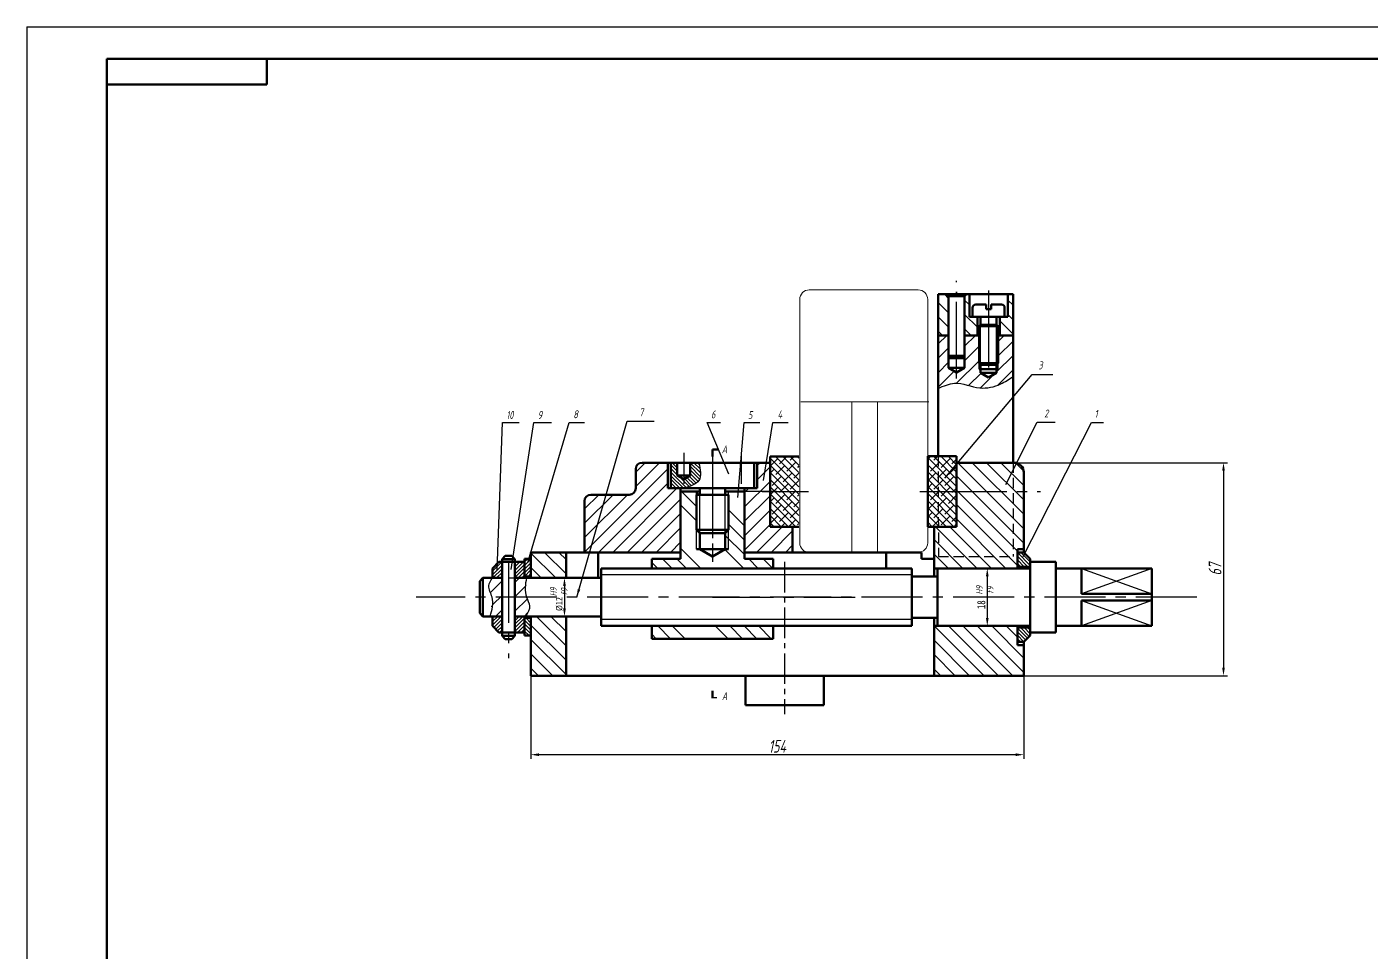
# Model space of a CAD drawing. Header units: millimetres. Extents: x 1657 to 2497, y 60 to 654.
# Drawn here: x 1657.5 to 2077.5, y 364.8 to 653.8 of the extents above; entities that cross this region are included whole.
import ezdxf
from ezdxf.lldxf.tags import DXFTag

# ---------------------------------------------------------------- set-up
doc = ezdxf.new("R2010")
doc.units = ezdxf.units.MM
for name, pattern in [('ACAD_ISO04W100', [30, 24, -3, 0, -3]), ('CENTER2', [28.575000000000003, 19.05, -3.175, 3.175, -3.175]), ('HIDDEN2', [4.762499999999999, 3.175, -1.5875])]:
    doc.linetypes.add(name, pattern=pattern)
for name, color, linetype in [('中心线', 1, 'ACAD_ISO04W100'), ('中心线层', 10, 'CENTER2'), ('图层', 3, 'Continuous'), ('尺寸标注层', 3, 'Continuous'), ('细实线层', 7, 'Continuous'), ('虚线层', 5, 'HIDDEN2')]:
    doc.layers.add(name, color=color, linetype=linetype)
for name, color, linetype, lineweight in [('双点划线', 4, 'PHANTOM', 18), ('粗实线', 7, 'Continuous', 50), ('粗实线层', 7, 'Continuous', 50), ('粗线', 7, 'Continuous', 70), ('细实线', 3, 'Continuous', 25), ('轮廓线', 7, 'Continuous', 50)]:
    doc.layers.add(name, color=color, linetype=linetype, lineweight=lineweight)
doc.styles.get("Standard").update_dxf_attribs({"font": '', "width": 0.8})
doc.styles.add('数字标注', font='gbeitc.shx', dxfattribs={"width": 0.8})
doc.styles.get('Standard').set_extended_font_data('FangSong_GB2312')
tags = doc.linetypes.add('PHANTOM', pattern=[63.50000000000001, 31.75, -6.35, 6.35, -6.35, 6.35, -6.35]).pattern_tags.tags
tags[14:15] = [DXFTag(74, 4), DXFTag(75, 0), DXFTag(340, '0'), DXFTag(46, 1.0), DXFTag(50, 0.0), DXFTag(44, 0.0), DXFTag(45, 0.0)]
tags[12:13] = [DXFTag(74, 4), DXFTag(75, 0), DXFTag(340, '0'), DXFTag(46, 1.0), DXFTag(50, 0.0), DXFTag(44, 0.0), DXFTag(45, 0.0)]
tags[10:11] = [DXFTag(74, 4), DXFTag(75, 0), DXFTag(340, '0'), DXFTag(46, 1.0), DXFTag(50, 0.0), DXFTag(44, 0.0), DXFTag(45, 0.0)]
tags[8:9] = [DXFTag(74, 4), DXFTag(75, 0), DXFTag(340, '0'), DXFTag(46, 1.0), DXFTag(50, 0.0), DXFTag(44, 0.0), DXFTag(45, 0.0)]
tags[6:7] = [DXFTag(74, 4), DXFTag(75, 0), DXFTag(340, '0'), DXFTag(46, 1.0), DXFTag(50, 0.0), DXFTag(44, 0.0), DXFTag(45, 0.0)]
tags[4:5] = [DXFTag(74, 4), DXFTag(75, 0), DXFTag(340, '0'), DXFTag(46, 1.0), DXFTag(50, 0.0), DXFTag(44, 0.0), DXFTag(45, 0.0)]
doc.dimstyles.new('ISO-25', dxfattribs={"dimtxt": 2.5, "dimasz": 2.5, "dimexe": 1.25, "dimexo": 0.625, "dimtad": 1, "dimtxsty": 'Standard', "dimcen": 2.5, "dimadec": 0, "dimazin": 0, "dimtfac": 1, "dimtmove": 0, "dimatfit": 3, "dimfxl": 0, "dimarcsym": 0})
doc.dimstyles.new('副本副本文字与尺寸线平行', dxfattribs={"dimtxt": 2, "dimasz": 2.5, "dimexe": 0, "dimexo": 0, "dimtad": 1, "dimdec": 0, "dimzin": 9, "dimtxsty": 'Standard', "dimcen": 2.5, "dimadec": 0, "dimazin": 0, "dimtfac": 1, "dimtdec": 1, "dimtmove": 0, "dimatfit": 3, "dimfxl": 0, "dimarcsym": 0})
doc.dimstyles.new('副本文字与尺寸线平行', dxfattribs={"dimtxt": 4, "dimasz": 2.5, "dimexe": 0, "dimexo": 0, "dimtad": 1, "dimdec": 1, "dimtxsty": 'Standard', "dimcen": 2.5, "dimse2": 1, "dimsd2": 1, "dimadec": 0, "dimazin": 0, "dimtfac": 1, "dimtdec": 1, "dimtmove": 0, "dimatfit": 3, "dimfxl": 0, "dimarcsym": 0})
doc.dimstyles.new('文字与尺寸线平行', dxfattribs={"dimtxt": 4, "dimasz": 2.5, "dimexe": 1.25, "dimexo": 0, "dimtad": 1, "dimdec": 0, "dimtxsty": '数字标注', "dimcen": 2.5, "dimadec": 0, "dimazin": 0, "dimtfac": 1, "dimtdec": 1, "dimtmove": 0, "dimatfit": 3, "dimfxl": 0, "dimarcsym": 0})
pattern_1 = [(45, (753.441701891224, -112.5176007640237), (-2.245064030267288, 2.245064030267288), [])]
pattern_2 = [(135, (767.7393845629074, 67.8711567227918), (-0.5612660075668221, -0.561266007566822), [])]
pattern_3 = [(135, (693.2045762227565, 56.52757561412238), (-13.47038418160373, -13.47038418160373), []), (135, (693.2045762227565, 61.01770366712239), (-13.47038418160373, -13.47038418160373), []), (135, (693.2045762227565, 65.5078317455224), (-13.47038418160373, -13.47038418160373), []), (135, (693.2045762227565, 69.99795979852237), (-13.47038418160373, -13.47038418160373), [])]
pattern_4 = [(135, (693.2045762227565, 56.52757561412238), (-1.122532015133644, -1.122532015133644), []), (225, (693.2045762227565, 56.52757561412238), (-1.122532015133644, -3.367596045400932), [3.968750000000001, -2.38125])]

# ---------------------------------------------------------------- blocks, each defined once
blk = doc.blocks.new('*D15')
at = {"layer": 'Defpoints', "color": 0, "transparency": 16777216}
for p in [(1828.247209594289, 481.6879419306785), (1825.443766209739, 469.6879419306785), (1828.247209594289, 469.6879419306785)]:
    blk.add_point(p, dxfattribs=at)
at = {"layer": '尺寸标注层', "color": 0, "lineweight": -2, "transparency": 16777216}
for p, q in [((1828.247209594289, 481.6879419306785), (1825.443766209739, 481.6879419306785)), ((1825.443766209739, 479.1879419306785), (1825.443766209739, 472.1879419306785)), ((1828.247209594289, 469.6879419306785), (1825.443766209739, 469.6879419306785))]:
    blk.add_line(p, q, dxfattribs=at)
at = {"layer": '尺寸标注层', "color": 0, "transparency": 16777216}
for points in [[(1825.027099543073, 479.1879419306785), (1825.860432876406, 479.1879419306785), (1825.443766209739, 481.6879419306785)], [(1825.027099543073, 472.1879419306785), (1825.860432876406, 472.1879419306785), (1825.443766209739, 469.6879419306785)]]:
    blk.add_solid(points, dxfattribs=at)
at = {"layer": '尺寸标注层', "color": 0, "transparency": 16777216, "insert": (1823.818766209739, 473.5337809484138), "char_height": 2, "attachment_point": 5, "rotation": 90}
blk.add_mtext('%%c12', dxfattribs=at)
blk = doc.blocks.new('*D16')
at = {"layer": 'Defpoints', "color": 0, "transparency": 16777216}
for p in [(1959.854253868038, 484.6879419306785), (1957.547997161088, 466.6879419306786), (1959.854253868038, 466.6879419306786)]:
    blk.add_point(p, dxfattribs=at)
at = {"layer": '尺寸标注层', "color": 0, "lineweight": -2, "transparency": 16777216}
for p, q in [((1959.229253868038, 484.6879419306785), (1956.297997161088, 484.6879419306785)), ((1957.547997161088, 482.1879419306785), (1957.547997161088, 469.1879419306786)), ((1959.229253868038, 466.6879419306786), (1956.297997161088, 466.6879419306786))]:
    blk.add_line(p, q, dxfattribs=at)
at = {"layer": '尺寸标注层', "color": 0, "transparency": 16777216}
for points in [[(1957.131330494422, 482.1879419306785), (1957.964663827755, 482.1879419306785), (1957.547997161088, 484.6879419306785)], [(1957.131330494422, 469.1879419306786), (1957.964663827755, 469.1879419306786), (1957.547997161088, 466.6879419306786)]]:
    blk.add_solid(points, dxfattribs=at)
at = {"layer": '尺寸标注层', "color": 0, "transparency": 16777216, "insert": (1955.672997161088, 473.3281500854254), "char_height": 2.5, "attachment_point": 5, "rotation": 90}
blk.add_mtext('18', dxfattribs=at)
blk = doc.blocks.new('*D19')
at = {"layer": 'Defpoints', "color": 0, "transparency": 16777216}
for p in [(1814.948631811831, 451.1216882498605), (1968.94863181183, 451.1216882498605), (1814.948631811831, 426.4851596158977)]:
    blk.add_point(p, dxfattribs=at)
at = {"layer": '尺寸标注层', "color": 0, "lineweight": -2, "transparency": 16777216}
for p, q in [((1814.948631811831, 451.1216882498605), (1814.948631811831, 425.2351596158977)), ((1968.94863181183, 451.1216882498605), (1968.94863181183, 425.2351596158977)), ((1966.44863181183, 426.4851596158977), (1817.448631811831, 426.4851596158977))]:
    blk.add_line(p, q, dxfattribs=at)
at = {"layer": '尺寸标注层', "color": 0, "transparency": 16777216}
for points in [[(1817.448631811831, 426.9018262825644), (1817.448631811831, 426.068492949231), (1814.948631811831, 426.4851596158977)], [(1966.44863181183, 426.9018262825644), (1966.44863181183, 426.068492949231), (1968.94863181183, 426.4851596158977)]]:
    blk.add_solid(points, dxfattribs=at)
at = {"layer": '尺寸标注层', "color": 0, "transparency": 16777216, "insert": (1891.948631811831, 429.1101596158977), "char_height": 4, "attachment_point": 5, "style": '数字标注'}
blk.add_mtext('154', dxfattribs=at)
blk = doc.blocks.new('*D24')
at = {"layer": 'Defpoints', "color": 0, "transparency": 16777216}
for p in [(1965.948631811831, 517.6879419306783), (1968.94863181183, 451.1216882498605), (2031.355012475677, 451.1216882498605)]:
    blk.add_point(p, dxfattribs=at)
at = {"layer": '尺寸标注层', "color": 0, "lineweight": -2, "transparency": 16777216}
for p, q in [((1965.948631811831, 517.6879419306783), (2032.605012475677, 517.6879419306783)), ((2031.355012475677, 515.1879419306783), (2031.355012475677, 453.6216882498605)), ((1968.94863181183, 451.1216882498605), (2032.605012475677, 451.1216882498605))]:
    blk.add_line(p, q, dxfattribs=at)
at = {"layer": '尺寸标注层', "color": 0, "transparency": 16777216}
for points in [[(2030.938345809011, 515.1879419306783), (2031.771679142344, 515.1879419306783), (2031.355012475677, 517.6879419306783)], [(2030.93834580901, 453.6216882498605), (2031.771679142344, 453.6216882498605), (2031.355012475677, 451.1216882498605)]]:
    blk.add_solid(points, dxfattribs=at)
at = {"layer": '尺寸标注层', "color": 0, "transparency": 16777216, "insert": (2028.730012475677, 484.4048150902697), "char_height": 4, "attachment_point": 5, "rotation": 90, "style": '数字标注'}
blk.add_mtext('67', dxfattribs=at)

msp = doc.modelspace()

# ---------------------------------------------------------------- hatches: boundary and pattern name
at = {"layer": '图层'}
h = msp.add_hatch(dxfattribs=at)
h.set_pattern_fill('ANSI31', color=256, angle=90, style=0)
h.set_pattern_definition([(135, (0, 0), (-2.245064030267288, -2.245064030267288), [])])
h.paths.add_polyline_path([(1945.467076313395, 569.6708735423321), (1944.837076313394, 570.3008735423334), (1942.226694977298, 570.3008735423335), (1942.226694977298, 557.4571666341095), (1945.467076313395, 557.4571666341096)])
h.paths.add_polyline_path([(1951.967076313395, 570.3008735423333), (1951.097076313395, 570.3008735423333), (1950.467076313395, 569.6708735423326), (1950.467076313395, 557.4571666341096), (1954.467076313395, 557.4571666341096), (1954.467076313395, 562.8008735423332, 0.4142135623732283), (1953.967076313395, 563.3008735423334), (1952.967076313395, 563.3008735423334), (1951.967076313395, 563.3008735423334)])
h.paths.add_polyline_path([(1965.595119153519, 570.3008735423334), (1963.967076313395, 570.3008735423334), (1963.967076313395, 563.3008735423334), (1961.967076313395, 563.3008735423334, 0.4142135623731616), (1961.467076313395, 562.8008735423333), (1961.467076313396, 557.4571666341096), (1965.595119153519, 557.4571666341096)])
h = msp.add_hatch(dxfattribs=at)
h.set_pattern_fill('ANSI31', color=256, style=0)
h.set_pattern_definition([(45, (0, 0), (-2.245064030267288, 2.245064030267288), [])])
edge = h.paths.add_edge_path()
edge.add_line((1954.967076313395, 548.8008735423334), (1954.967076313395, 555.030910225666))
edge.add_line((1954.967076313395, 555.030910225666), (1950.467076313395, 556.1229524499777))
edge.add_line((1950.467076313395, 556.1229524499777), (1950.467076313396, 547.3008735423338))
edge.add_line((1950.467076313396, 547.3008735423338), (1947.967076313395, 545.8574978693595))
edge.add_line((1947.967076313395, 545.8574978693595), (1945.467076313395, 547.3008735423335))
edge.add_line((1945.467076313395, 547.3008735423335), (1945.467076313395, 557.4571666341097))
edge.add_line((1945.467076313395, 557.4571666341097), (1942.226694977298, 557.4571666341095))
edge.add_line((1942.226694977298, 557.4571666341095), (1942.226694977298, 540.9105180296054))
edge.add_spline(control_points=[(1942.226694977298, 540.9105180296056), (1943.917534494822, 541.6583248634611), (1948.152881589337, 543.5314899203479), (1954.688208699003, 540.2482869815719), (1961.288382506595, 541.6613354688888), (1964.352656601232, 543.7795072473547), (1965.595119153519, 544.6383563688028)], knot_values=[0, 0, 0, 0, 5.337721943493448, 13.37034348346302, 19.9997539911045, 24.52096494405579, 24.52096494405579, 24.52096494405579, 24.52096494405579], degree=3, periodic=0)
edge.add_line((1965.595119153519, 544.6383563688025), (1965.595119153519, 552.4517387716205))
edge.add_line((1965.595119153519, 552.4517387716205), (1960.964656329693, 553.57544119867))
edge.add_line((1960.964656329693, 553.57544119867), (1960.962936827837, 548.7967340567717))
edge.add_line((1960.962936827837, 548.7967340567717), (1960.967076313396, 546.8574978693595))
edge.add_line((1960.967076313396, 546.8574978693595), (1960.467076313395, 546.8574978693593))
edge.add_line((1960.467076313395, 546.8574978693593), (1960.467076313395, 545.7678781324729))
edge.add_line((1960.467076313395, 545.7678781324729), (1957.967076313396, 544.3245024594987))
edge.add_line((1957.967076313396, 544.3245024594987), (1955.467076313395, 545.7678781324729))
edge.add_line((1955.467076313395, 545.7678781324729), (1955.467076313395, 546.8574978693593))
edge.add_line((1955.467076313395, 546.8574978693593), (1954.967076313396, 546.8574978693593))
edge.add_line((1954.967076313396, 546.8574978693593), (1954.967076313395, 548.8008735423334))
h.paths.add_polyline_path([(1954.967076313395, 557.4571666341097), (1950.467076313395, 557.4571666341096), (1950.467076313395, 556.1229524499776), (1954.967076313395, 555.0309102256662)], flags=17)
h.paths.add_polyline_path([(1965.595119153519, 557.4571666341097), (1960.966053074438, 557.4571666341096), (1960.964656329693, 553.5754411986699), (1965.595119153519, 552.4517387716205)], flags=17)
h = msp.add_hatch(dxfattribs=at)
h.set_pattern_fill('ANSI31', color=256, angle=90, style=0)
h.set_pattern_definition([(135, (693.2045762227565, 57.58876897322091), (-2.245064030267288, -2.245064030267288), [])])
h.paths.add_polyline_path([(1947.948631811831, 508.6879419306785), (1968.948631811831, 508.6879419306785), (1968.94863181183, 490.6879419306785), (1966.94863181183, 490.6879419306785), (1966.94863181183, 489.6879419306785), (1966.94863181183, 485.1879419306785), (1966.94863181183, 484.6879419306785), (1941.94863181183, 484.6879419306785), (1940.948631811831, 484.6879419306785), (1940.948631811831, 487.6879419306785), (1940.948631811831, 497.6879419306785), (1947.948631811831, 497.6879419306785)])
h.paths.add_polyline_path([(1940.948631811831, 451.1216882498605), (1940.948631811831, 459.6879419306784), (1940.948631811831, 466.6879419306788), (1966.94863181183, 466.6879419306785), (1966.94863181183, 466.1879419306785), (1966.94863181183, 461.6879419306785), (1966.94863181183, 460.6879419306785), (1968.94863181183, 460.6879419306785), (1968.94863181183, 451.1216882498605)])
h.paths.add_polyline_path([(1825.948631811831, 451.1216882498605), (1825.948631811831, 459.6879419306785), (1825.948631811831, 469.6879419306785), (1814.948631811831, 469.6879419306785), (1814.948631811831, 469.1879420161037), (1814.948631811831, 463.6879420161037), (1814.948631811831, 459.6879419306785), (1814.948631811831, 451.1216882498605)])
h.paths.add_polyline_path([(1968.948631811831, 508.6879419306785), (1968.948631811831, 514.6879419306783, 0.414213562373095), (1965.948631811831, 517.6879419306783), (1947.948631811831, 517.6879419306786), (1947.948631811831, 508.6879419306785)])
h.paths.add_polyline_path([(1825.948631811831, 481.6879419306785), (1825.948631811832, 489.6879419306785), (1814.948631811831, 489.6879419306785), (1814.948631811831, 487.6879420161037), (1814.948631811831, 482.1879420161037), (1814.948631811831, 481.6879419306784)])
h = msp.add_hatch(dxfattribs=at)
h.set_pattern_fill('ANSI31', color=256, style=0)
h.set_pattern_definition(pattern_1)
h.paths.add_polyline_path([(1861.698016269508, 509.6879419306785), (1857.698016269508, 509.6879419306785), (1857.698016269508, 517.6879419306786), (1849.698016269508, 517.6879419306786, 0.4142135623730951), (1847.698016269508, 515.6879419306786), (1847.698016269508, 509.6879419306785, -0.4142135623730951), (1845.698016269508, 507.6879419306785), (1833.698016269508, 507.6879419306785, 0.4142135623730951), (1831.698016269508, 505.6879419306785), (1831.698016269509, 489.6879419306786), (1861.698016269508, 489.6879419306785)])
h = msp.add_hatch(dxfattribs=at)
h.set_pattern_fill('ANSI31', color=256, style=0)
h.set_pattern_definition(pattern_1)
h.paths.add_polyline_path([(1881.698016269508, 489.6879419306786), (1896.698016269508, 489.6879419306786), (1896.698016269508, 497.6879419306785), (1889.698016269508, 497.6879419306784), (1889.698016269508, 517.6879419306786), (1885.698016269508, 517.6879419306786), (1885.698016269509, 509.6879419306785), (1881.698016269508, 509.6879419306784)])
at = {"layer": '细实线层'}
h = msp.add_hatch(dxfattribs=at)
h.set_pattern_fill('ANSI31', color=256, scale=0.25, angle=270, style=0)
h.set_pattern_definition([(315, (1704.948016354934, 710.0290536276956), (0.5612660075668222, 0.5612660075668219), [])])
edge = h.paths.add_edge_path()
edge.add_line((1864.698016354934, 513.6879419306786), (1862.698016354934, 512.5332413922994))
edge.add_line((1862.698016354934, 512.5332413922993), (1860.698016354934, 513.6879419306784))
edge.add_line((1860.698016354934, 513.6879419306786), (1860.698016354934, 517.6879419306786))
edge.add_line((1860.698016354934, 517.6879419306786), (1858.698016354934, 517.6879419306786))
edge.add_line((1858.698016354934, 517.6879419306786), (1858.698016354934, 509.6879419306786))
edge.add_line((1858.698016354934, 509.6879419306785), (1862.648456642112, 509.6879419306785))
edge.add_spline(control_points=[(1862.648456642112, 509.6879419306785), (1864.642286205406, 510.2663558469639), (1868.685438150176, 511.4392822563048), (1867.863475484365, 515.5860835658827), (1867.446853375971, 517.6879419306786)], knot_values=[0, 0, 0, 0, 5.391500163560681, 10.9330580571398, 10.9330580571398, 10.9330580571398, 10.9330580571398], degree=3, periodic=0)
edge.add_line((1867.446853375971, 517.6879419306786), (1864.698016354934, 517.6879419306786))
edge.add_line((1864.698016354934, 517.6879419306786), (1864.698016354934, 513.6879419306786))
h = msp.add_hatch(dxfattribs=at)
h.set_pattern_fill('ANSI38', color=256, scale=0.5, angle=90, style=0)
h.set_pattern_definition(pattern_4)
h.paths.add_polyline_path([(1898.698016269509, 519.657926796445), (1889.698016269508, 519.657926796445), (1889.698016269508, 508.657926796445), (1898.698016269508, 508.657926796445)])
h.paths.add_polyline_path([(1898.698016269508, 508.657926796445), (1889.698016269508, 508.657926796445), (1889.698016269508, 497.6879419306784), (1896.698016269508, 497.6879419306784), (1896.698016269508, 497.657926796445), (1898.698016269508, 497.6579267964451)])
h = msp.add_hatch(dxfattribs=at)
h.set_pattern_fill('ANSI38', color=256, scale=0.5, angle=90, style=0)
h.set_pattern_definition(pattern_4)
h.paths.add_polyline_path([(1947.948631811831, 519.6879419306786), (1938.948631811831, 519.6879419306786), (1938.948631811831, 508.6879419306785), (1947.948631811831, 508.6879419306784)])
h.paths.add_polyline_path([(1947.948631811831, 508.6879419306786), (1938.948631811831, 508.6879419306785), (1938.948631811831, 497.6879419306786), (1947.948631811831, 497.6879419306786)])
h = msp.add_hatch(dxfattribs=at)
h.set_pattern_fill('ANSI34', color=256, angle=90, style=0)
h.set_pattern_definition(pattern_3)
h.paths.add_polyline_path([(1881.698016269509, 508.6879420161037), (1875.698016269509, 508.6879420161037), (1875.698016269509, 507.6879419306785), (1876.698016354934, 507.6879419306785), (1876.698016354934, 496.6879419306785), (1875.698016354934, 495.6879419306785), (1875.698016269509, 490.6879420161037), (1871.698016269509, 488.3785409393451), (1871.698016269509, 484.6879420161036), (1890.698016269509, 484.6879420161037), (1890.698016269509, 487.6879420161036), (1881.698016269509, 487.6879420161036)])
h.paths.add_polyline_path([(1867.698016269509, 495.6879420161038), (1866.698016354934, 496.6879419306785), (1866.698016354934, 507.6879419306785), (1867.698016269509, 507.6879419306785), (1867.698016269509, 508.6879420161037), (1861.698016269509, 508.6879420161038), (1861.698016269509, 487.6879420161037), (1852.698016269509, 487.6879420161037), (1852.698016269509, 484.6879420161036), (1871.698016269509, 484.6879420161035), (1871.698016269509, 488.3785409393451), (1867.698016269509, 490.6879420161036)])
h = msp.add_hatch(dxfattribs=at)
h.set_pattern_fill('ANSI31', color=256, scale=0.25, style=0)
h.set_pattern_definition([(45, (1484.794709888693, 308.9379420161037), (-0.561266007566822, 0.5612660075668221), [])])
h.paths.add_polyline_path([(1814.94863181183, 487.6879420161037), (1812.94863181183, 487.6879420161037), (1812.94863181183, 482.1879420161037), (1814.94863181183, 482.1879420161037)])
h = msp.add_hatch(dxfattribs=at)
h.set_pattern_fill('ANSI31', color=256, scale=0.25, angle=90, style=0)
h.set_pattern_definition(pattern_2)
h.paths.add_polyline_path([(1970.94863181183, 487.6879419306786), (1968.94863181183, 489.6879419306785), (1966.94863181183, 489.6879419306784), (1966.94863181183, 485.1879419306786), (1970.94863181183, 485.1879419306786), (1970.94863181183, 486.6879419306785)])
h.paths.add_polyline_path([(1970.94863181183, 466.1879419306786), (1966.94863181183, 466.1879419306785), (1966.94863181183, 461.6879419306786), (1968.94863181183, 461.6879419306785), (1970.94863181183, 463.6879419306784)])
h = msp.add_hatch(dxfattribs=at)
h.set_pattern_fill('ANSI31', color=256, scale=0.25, style=0)
h.set_pattern_definition([(45, (1461.543125999193, 225.4379419306785), (-0.561266007566822, 0.5612660075668221), [])])
h.paths.add_polyline_path([(1805.94863181183, 486.6879419306785), (1804.94863181183, 486.6879419306785), (1802.94863181183, 484.6879419306785), (1802.94863181183, 481.6879419306785), (1805.94863181183, 481.6879419306785)])
h.paths.add_polyline_path([(1812.94863181183, 486.6879419306785), (1809.94863181183, 486.6879419306785), (1809.94863181183, 481.6879419306785), (1812.94863181183, 481.6879419306785)])
h.paths.add_polyline_path([(1805.94863181183, 469.6879419306785), (1802.94863181183, 469.6879419306785), (1802.94863181183, 466.6879419306785), (1804.94863181183, 464.6879419306785), (1805.94863181183, 464.6879419306785)])
h.paths.add_polyline_path([(1812.94863181183, 469.6879419306785), (1809.94863181183, 469.6879419306785), (1809.94863181183, 464.6879419306785), (1812.94863181183, 464.6879419306785)])
h = msp.add_hatch(dxfattribs=at)
h.set_pattern_fill('ANSI31', color=256, style=0)
h.set_pattern_definition([(45, (672.4458987625633, -104.9648584399836), (-2.245064030267288, 2.245064030267288), [])])
edge = h.paths.add_edge_path()
edge.add_line((1805.94863181183, 481.6879419306784), (1802.971171059979, 481.6879419306783))
edge.add_spline(control_points=[(1802.971171059979, 481.6879419306785), (1802.420071506799, 480.8790489614439), (1801.122479439963, 478.9744691196673), (1802.480715496905, 476.8969080175266), (1802.830235979848, 475.6879419306786)], knot_values=[6.029214610532463, 6.029214610532463, 6.029214610532463, 6.029214610532463, 8.753188023736673, 12.44294924495754, 12.44294924495754, 12.44294924495754, 12.4429492449576], degree=3, periodic=0)
edge.add_line((1802.830235979848, 475.6879419306785), (1805.94863181183, 475.6879419306785))
edge.add_line((1805.94863181183, 475.6879419306785), (1805.94863181183, 481.6879419306784))
edge = h.paths.add_edge_path()
edge.add_spline(control_points=[(1813.558034819636, 475.6879419306785), (1812.876348254669, 477.6090110846148), (1813.217191537152, 479.6484765076465), (1813.558034819636, 481.6879419306784)], knot_values=[0, 0, 0, 8.615330671091215e-14, 5.999999999999972, 5.999999999999972, 5.999999999999972, 5.999999999999972], degree=3, periodic=0)
edge.add_line((1813.558034819636, 481.6879419306784), (1809.94863181183, 481.6879419306784))
edge.add_line((1809.94863181183, 481.6879419306784), (1809.948631811831, 475.6879419306785))
edge.add_line((1809.948631811831, 475.6879419306785), (1813.558034819636, 475.6879419306785))
edge = h.paths.add_edge_path()
edge.add_spline(control_points=[(1813.379237312824, 469.6879419306785), (1813.998310318469, 470.7628048274009), (1815.151346811587, 472.7647595786482), (1813.893297994856, 474.7431327214833), (1813.558034819636, 475.6879419306785)], knot_values=[5.999999999999886, 5.999999999999886, 5.999999999999886, 5.999999999999886, 9.421233183849173, 12.3721187589761, 12.3721187589761, 12.3721187589761, 12.37211875897618], degree=3, periodic=0)
edge.add_line((1813.558034819636, 475.6879419306785), (1809.94863181183, 475.6879419306785))
edge.add_line((1809.94863181183, 475.6879419306785), (1809.94863181183, 469.6879419306784))
edge.add_line((1809.94863181183, 469.6879419306784), (1813.379237312824, 469.6879419306784))
edge = h.paths.add_edge_path()
edge.add_line((1805.94863181183, 475.6879419306785), (1802.830235979848, 475.6879419306784))
edge.add_spline(control_points=[(1802.830235979848, 475.6879419306785), (1803.401366163101, 473.7124439086003), (1802.81939391069, 471.7001929196394), (1802.237421658278, 469.6879419306785)], knot_values=[0, 0, 0, 6.394884621840902e-14, 6.029214610532526, 6.029214610532526, 6.029214610532526, 6.029214610532526], degree=3, periodic=0)
edge.add_line((1802.237421658278, 469.6879419306785), (1805.94863181183, 469.6879419306784))
edge.add_line((1805.94863181183, 469.6879419306784), (1805.94863181183, 475.6879419306785))
h = msp.add_hatch(dxfattribs=at)
h.set_pattern_fill('ANSI31', color=256, scale=0.25, angle=90, style=0)
h.set_pattern_definition(pattern_2)
h.paths.add_polyline_path([(1812.94863181183, 463.6879420161037), (1814.948631811831, 463.6879420161038), (1814.948631811831, 469.1879420161038), (1812.94863181183, 469.1879420161036)])
h = msp.add_hatch(dxfattribs=at)
h.set_pattern_fill('ANSI34', color=256, angle=90, style=0)
h.set_pattern_definition(pattern_3)
h.paths.add_polyline_path([(1871.722386204667, 466.6879419306784), (1852.722386204667, 466.6879419306785), (1852.722386204667, 462.6879420161037), (1871.722386204666, 462.6879420161036)])
h.paths.add_polyline_path([(1890.722386204667, 466.6879419306784), (1871.722386204666, 466.6879419306784), (1871.722386204666, 462.6879420161037), (1890.722386204667, 462.6879420161037)])

# ---------------------------------------------------------------- linework, layer by layer
at = {"layer": '中心线'}
for p, q in [((1947.967076313395, 543.9815858353134), (1947.967076313395, 574.5455340987887)), ((1957.967076313395, 571.4376405434125), (1957.967076313395, 543.6863385133554))]:
    msp.add_line(p, q, dxfattribs=at)
at = {"layer": '中心线层', "ltscale": 0.5}
for p, q in [((1871.698016269509, 521.05013517721), (1871.698016269509, 486.6839703862935)), ((1894.208499381902, 486.7046971057482), (1894.210264647305, 439.08862249707))]:
    msp.add_line(p, q, dxfattribs=at)
at = {"layer": '中心线层'}
for p, q in [((1862.698016354934, 520.7496499794497), (1862.698016354934, 511.048796487825)), ((1871.698016269509, 519.6623081776565), (1871.698016269509, 486.6839703862935)), ((1880.698016354934, 520.7496499794497), (1880.698016354934, 511.048796487825)), ((1891.713797297012, 508.657926796445), (1877.60599320735, 508.657926796445)), ((1887.239997270992, 508.657926796445), (1901.734232838816, 508.657926796445)), ((1936.490612813315, 508.6879419306785), (1950.984848381139, 508.6879419306785)), ((1944.570340342498, 508.6879419306785), (1974.151440112411, 508.6879419306785)), ((1807.94863181183, 486.6879419306785), (1807.94863181183, 456.5838949810086)), ((2023.05054740096, 475.6879419306785), (1779.068468988748, 475.6879419306785)), ((1871.669938761499, 475.6879419306785), (1916.227324862163, 475.6879419306785))]:
    msp.add_line(p, q, dxfattribs=at)
at = {"layer": '双点划线', "ltscale": 0.2}
for p, q in [((1901.948631811831, 571.6879419306786), (1935.948631811831, 571.6879419306788)), ((1898.948631811831, 566.6879419306786), (1898.948631811831, 568.6879419306786)), ((1938.948631811831, 568.6879419306788), (1938.948631811831, 566.6879419306786)), ((1898.948631811831, 566.6879419306786), (1898.948631811831, 492.6879419306785)), ((1938.948631811831, 492.6879419306785), (1938.948631811831, 566.6879419306786)), ((1939.250129015127, 536.6879419306788), (1899.250129015127, 536.6879419306786)), ((1915.250129015127, 536.6879419306788), (1915.250129015127, 489.6879419306785)), ((1923.250129015127, 536.6879419306788), (1923.250129015127, 489.6879419306785))]:
    msp.add_line(p, q, dxfattribs=at)
for centre, start, end in [((1901.948631811831, 568.6879419306786), 90, 180), ((1935.948631811831, 568.6879419306788), 0, 90)]:
    msp.add_arc(centre, 3, start, end, dxfattribs=at)
at = {"layer": '双点划线'}
for centre, start, end in [((1901.948631811831, 492.6879419306785), 180, 270), ((1935.948631811831, 492.6879419306785), 270, 0)]:
    msp.add_arc(centre, 3, start, end, dxfattribs=at)
at = {"layer": '尺寸标注层'}
msp.add_spline([(1942.226694977298, 540.9105180296056), (1947.320519908155, 542.5055801349267), (1955.222819785001, 541.0645161319126), (1961.74077880204, 542.275009391306), (1965.595119153519, 544.6383563688028)], degree=3, dxfattribs=at)
at = {"layer": '粗实线', "linetype": 'Continuous'}
for p, q in [((1682.476013006526, 69.81385503375509), (1682.476013006526, 643.8138550337551)), ((2487.476013006526, 643.8138550337551), (1682.476013006526, 643.8138550337551)), ((1732.476013006526, 643.8138550337551), (1732.476013006526, 635.8138550337551)), ((1682.476013006526, 635.8138550337551), (1732.476013006526, 635.8138550337551))]:
    msp.add_line(p, q, dxfattribs=at)
at = {"layer": '粗实线层'}
for p, q in [((1942.226694977298, 570.3008735423334), (1965.595119153519, 570.3008735423334)), ((1942.226694977298, 519.6879419306786), (1942.226694977298, 570.3008735423334)), ((1965.595119153519, 570.3008735423334), (1965.595119153519, 517.6879419306783)), ((1945.467076313395, 557.4571666341097), (1942.226694977298, 557.4571666341096)), ((1954.967076313395, 557.4571666341096), (1950.467076313395, 557.4571666341096)), ((1965.595119153519, 557.4571666341096), (1960.966053074439, 557.4571666341096)), ((1871.698016269509, 519.6623081776565), (1871.698016269509, 521.7620248465521)), ((1871.698016269509, 521.7620248465521), (1873.601997708025, 521.762024846552)), ((1889.698016269508, 517.6879419306786), (1849.698016269508, 517.6879419306786)), ((1857.698016269508, 509.6879419306785), (1857.698016269508, 517.6879419306786)), ((1858.698016354934, 517.6879419306786), (1884.698016354934, 517.6879419306786)), ((1858.698016354934, 517.6879419306786), (1858.698016354934, 509.6879419306785)), ((1860.698016354934, 513.6879419306786), (1860.698016354934, 517.6879419306786)), ((1864.698016354934, 517.6879419306786), (1864.698016354934, 513.6879419306786)), ((1884.698016354934, 517.6879419306786), (1884.698016354934, 509.6879419306785)), ((1885.698016269508, 517.6879419306786), (1885.698016269508, 509.6879419306785)), ((1889.698016269508, 497.657926796445), (1889.698016269508, 519.657926796445)), ((1889.698016269508, 519.657926796445), (1898.698016269508, 519.657926796445)), ((1889.698016269508, 497.6879419306785), (1889.698016269508, 517.6879419306786)), ((1938.948631811831, 497.6879419306785), (1938.948631811831, 519.6879419306786)), ((1938.948631811831, 519.6879419306786), (1947.948631811831, 519.6879419306786)), ((1947.948631811831, 497.6879419306785), (1947.948631811831, 519.6879419306786)), ((1947.948631811831, 517.6879419306786), (1947.948631811831, 497.6879419306785)), ((1965.948631811831, 517.6879419306783), (1947.948631811831, 517.6879419306786)), ((1847.698016269508, 509.6879419306784), (1847.698016269508, 515.6879419306786)), ((1864.698016354934, 513.6879419306786), (1860.698016354934, 513.6879419306786)), ((1860.698016354934, 513.6879419306786), (1862.698016354934, 512.5332413922993)), ((1864.698016354934, 513.6879419306786), (1862.698016354934, 512.5332413922993)), ((1968.948631811831, 489.6879419306781), (1968.948631811831, 514.6879419306783)), ((1885.698016269508, 509.6879419306785), (1857.698016269508, 509.6879419306785)), ((1858.698016354934, 509.6879419306785), (1884.698016354934, 509.6879419306785)), ((1861.698016269508, 509.6879419306785), (1861.698016269508, 489.6879419306785)), ((1861.698016269509, 508.6879420161037), (1861.698016269509, 487.6879420161037)), ((1867.698016269509, 508.6879420161037), (1861.698016269509, 508.6879420161037)), ((1867.698016354934, 509.6879419306785), (1867.698016354934, 507.6879419306785)), ((1875.698016354934, 509.6879419306785), (1875.698016354934, 507.6879419306785)), ((1881.698016269509, 508.6879420161037), (1875.698016269509, 508.6879420161037)), ((1881.698016269508, 509.6879419306785), (1881.698016269508, 489.6879419306785)), ((1881.698016269509, 508.6879420161037), (1881.698016269509, 487.6879420161037)), ((1831.698016269508, 489.6879419306785), (1831.698016269508, 505.6879419306785)), ((1833.698016269508, 507.6879419306785), (1845.698016269508, 507.6879419306784)), ((1866.698016354934, 496.6879419306785), (1866.698016354934, 507.6879419306785)), ((1876.698016354934, 507.6879419306785), (1866.698016354934, 507.6879419306785)), ((1876.698016354934, 496.6879419306785), (1876.698016354934, 507.6879419306785)), ((1866.698016354934, 496.6879419306785), (1867.698016354934, 495.6879419306785)), ((1876.698016354934, 496.6879419306785), (1866.698016354934, 496.6879419306785)), ((1867.698016354934, 495.6879419306785), (1875.698016354934, 495.6879419306785)), ((1867.698016354934, 495.6879419306785), (1867.698016354934, 490.6879420161037)), ((1876.698016354934, 496.6879419306785), (1875.698016354934, 495.6879419306785)), ((1875.698016354934, 495.6879419306785), (1875.698016269509, 490.6879420161037)), ((1896.698016269508, 497.6879419306785), (1889.698016269508, 497.6879419306785)), ((1889.698016269508, 497.657926796445), (1898.698016269508, 497.657926796445)), ((1896.698016269508, 489.6879419306785), (1896.698016269508, 497.6879419306785)), ((1938.948631811831, 497.6879419306785), (1947.948631811831, 497.6879419306785)), ((1947.948631811831, 497.6879419306785), (1940.94863181183, 497.6879419306784)), ((1940.948631811831, 497.6879419306784), (1940.948631811831, 482.1879419306785)), ((1806.948631726405, 488.5779369564914), (1805.948631726405, 487.5779369564914)), ((1805.948631726405, 463.5779369564914), (1805.948631726405, 487.5779369564914)), ((1805.948631726405, 487.5779369564914), (1809.948631726405, 487.5779369564914)), ((1808.948631726405, 488.5779369564914), (1806.948631726405, 488.5779369564914)), ((1809.948631726405, 487.5779369564914), (1808.948631726405, 488.5779369564914)), ((1809.948631726405, 463.5779369564914), (1809.948631726405, 487.5779369564914)), ((1812.94863181183, 481.6879419306785), (1812.94863181183, 487.6879420161037)), ((1812.94863181183, 487.6879420161037), (1814.94863181183, 487.6879420161037)), ((1814.948631811831, 489.6879419306785), (1861.698016269508, 489.6879419306785)), ((1814.948631811831, 481.6879419306785), (1814.948631811831, 489.6879419306785)), ((1825.948631811831, 481.6879419306785), (1825.948631811832, 489.6879419306785)), ((1835.948631811831, 481.6879419306785), (1835.948631811831, 489.6879419306785)), ((1861.698016269509, 487.6879420161037), (1852.698016269509, 487.6879420161037)), ((1852.698016269509, 487.6879420161037), (1852.698016269509, 484.6879420161037)), ((1866.698016269509, 490.6879420161037), (1876.698016269509, 490.6879420161037)), ((1867.698016354934, 490.6879420161037), (1871.698016354934, 488.3785409393452)), ((1875.698016354934, 490.6879420161037), (1871.698016354934, 488.3785409393451)), ((1881.698016269508, 489.6879419306785), (1883.948631811831, 489.6879419306785)), ((1890.698016269509, 487.6879420161037), (1881.698016269509, 487.6879420161037)), ((1886.698016269508, 489.6879419306785), (1883.948631811831, 489.6879419306785)), ((1896.698016269508, 489.6879419306785), (1886.698016269508, 489.6879419306785)), ((1890.698016269509, 484.6879419306785), (1890.698016269509, 487.6879420161037)), ((1896.698016269508, 489.6879419306785), (1901.948631811831, 489.6879419306785)), ((1936.948631811831, 489.6879419306785), (1903.948631811831, 489.6879419306785)), ((1925.948631811831, 484.6879419306785), (1925.948631811831, 489.6879419306785)), ((1936.948631811831, 489.6879419306785), (1936.948631811831, 487.6879419306785)), ((1936.948631811831, 487.6879419306785), (1940.948631811831, 487.6879419306785)), ((1968.94863181183, 490.6879419306785), (1966.94863181183, 490.6879419306785)), ((1966.94863181183, 490.6879419306785), (1966.94863181183, 484.6879419306785)), ((1966.94863181183, 489.6879419306785), (1968.94863181183, 489.6879419306785)), ((1970.94863181183, 487.6879419306785), (1968.94863181183, 489.6879419306785)), ((1970.94863181183, 463.6879419306785), (1970.94863181183, 487.6879419306785)), ((1802.94863181183, 484.6879419306785), (1804.94863181183, 486.6879419306785)), ((1802.94863181183, 484.6879419306785), (1802.94863181183, 481.6879419306785)), ((1812.94863181183, 486.6879419306785), (1804.94863181183, 486.6879419306785)), ((1805.94863181183, 486.6879419306785), (1809.94863181183, 486.6879419306785)), ((1805.94863181183, 486.6879419306785), (1805.94863181183, 481.6879419306785)), ((1809.94863181183, 486.6879419306785), (1809.94863181183, 481.6879419306785)), ((1836.94863181183, 466.6879419306785), (1836.94863181183, 484.6879419306785)), ((1836.94863181183, 484.6879419306785), (1933.94863181183, 484.6879419306785)), ((1933.94863181183, 466.6879419306785), (1933.94863181183, 484.6879419306785)), ((1966.94863181183, 484.6879419306785), (1940.948631811831, 484.6879419306785)), ((1941.94863181183, 484.6879419306785), (1941.94863181183, 466.6879419306785)), ((1970.948631811831, 484.6879419306785), (1941.94863181183, 484.6879419306785)), ((1966.94863181183, 485.1879419306785), (1970.94863181183, 485.1879419306785)), ((1970.94863181183, 486.6879419306785), (1970.94863181183, 464.6879419306785)), ((1978.94863181183, 486.6879419306785), (1970.94863181183, 486.6879419306785)), ((1978.94863181183, 464.6879419306785), (1978.94863181183, 486.6879419306785)), ((2008.94863181183, 484.6879419306785), (1978.94863181183, 484.6879419306785)), ((1986.94863181183, 484.6879419306785), (1986.94863181183, 476.7357156908901)), ((2008.94863181183, 466.6879419306785), (2008.94863181183, 484.6879419306785)), ((1798.94863181183, 480.6879419306784), (1799.94863181183, 481.6879419306784)), ((1798.94863181183, 480.6879419306784), (1799.94863181183, 481.6879419306784)), ((1798.94863181183, 470.6879419306785), (1798.94863181183, 480.6879419306784)), ((1798.94863181183, 470.6879419306785), (1798.94863181183, 480.6879419306784)), ((1799.94863181183, 481.6879419306784), (1805.94863181183, 481.6879419306784)), ((1799.94863181183, 481.6879419306784), (1799.94863181183, 469.6879419306785)), ((1799.94863181183, 481.6879419306784), (1799.94863181183, 469.6879419306785)), ((1805.94863181183, 481.6879419306785), (1802.94863181183, 481.6879419306785)), ((1805.94863181183, 481.6879419306784), (1805.94863181183, 469.6879419306785)), ((1805.94863181183, 481.6879419306784), (1805.94863181183, 469.6879419306785)), ((1809.94863181183, 481.6879419306784), (1809.94863181183, 469.6879419306785)), ((1812.94863181183, 481.6879419306785), (1809.948631811831, 481.6879419306786)), ((1809.94863181183, 481.6879419306784), (1809.94863181183, 469.6879419306785)), ((1809.94863181183, 481.6879419306784), (1836.94863181183, 481.6879419306785)), ((1814.94863181183, 482.1879420161037), (1812.94863181183, 482.1879420161037)), ((1825.948631811831, 481.6879419306785), (1814.948631811831, 481.6879419306785)), ((1836.94863181183, 469.6879419306785), (1836.94863181183, 481.6879419306785)), ((1933.94863181183, 469.1879419306785), (1933.94863181183, 482.1879419306785)), ((1933.94863181183, 482.1879419306785), (1941.94863181183, 482.1879419306785)), ((2008.94863181183, 476.7357156908901), (1986.94863181183, 476.7357156908901)), ((2008.94863181183, 474.6401681704669), (1986.94863181183, 474.6401681704669)), ((1986.94863181183, 474.640168170467), (1986.94863181183, 466.6879419306785)), ((1798.94863181183, 470.6879419306785), (1799.94863181183, 469.6879419306785)), ((1798.94863181183, 470.6879419306785), (1799.94863181183, 469.6879419306785)), ((1799.94863181183, 469.6879419306785), (1805.948631811831, 469.6879419306784)), ((1802.94863181183, 466.6879419306785), (1802.94863181183, 469.6879419306785)), ((1805.948631811831, 469.6879419306785), (1802.94863181183, 469.6879419306785)), ((1802.94863181183, 466.6879419306785), (1804.94863181183, 464.6879419306785)), ((1805.94863181183, 464.6879419306786), (1805.94863181183, 469.6879419306785)), ((1812.94863181183, 469.6879419306785), (1809.94863181183, 469.6879419306785)), ((1809.94863181183, 464.6879419306786), (1809.94863181183, 469.6879419306785)), ((1809.94863181183, 469.6879419306785), (1836.94863181183, 469.6879419306785)), ((1812.94863181183, 463.6879420161037), (1812.94863181183, 469.6879419306785)), ((1814.94863181183, 469.1879420161037), (1812.94863181183, 469.1879420161037)), ((1825.948631811831, 469.6879419306785), (1814.948631811831, 469.6879419306785)), ((1814.948631811831, 459.6879419306785), (1814.948631811831, 469.6879419306785)), ((1825.948631811831, 459.6879419306785), (1825.948631811831, 469.6879419306785)), ((1836.94863181183, 466.6879419306785), (1933.94863181183, 466.6879419306785)), ((1852.698016269509, 462.6879420161037), (1852.698016269509, 466.6879419306785)), ((1890.698016269509, 462.6879420161037), (1890.698016269509, 466.6879419306785)), ((1941.94863181183, 469.1879419306785), (1933.94863181183, 469.1879419306785)), ((1940.948631811831, 459.6879419306784), (1940.948631811831, 469.1879419306785)), ((1966.94863181183, 466.6879419306785), (1940.948631811831, 466.6879419306788)), ((1970.948631811831, 466.6879419306785), (1941.94863181183, 466.6879419306785)), ((1966.94863181183, 460.6879419306785), (1966.94863181183, 466.6879419306785)), ((1978.94863181183, 466.6879419306785), (2008.94863181183, 466.6879419306785)), ((1812.94863181183, 464.6879419306785), (1804.94863181183, 464.6879419306785)), ((1805.94863181183, 464.6879419306786), (1809.94863181183, 464.6879419306786)), ((1805.948631726405, 463.5779369564914), (1806.948631726405, 462.5779369564914)), ((1805.948631726405, 463.5779369564914), (1809.948631726405, 463.5779369564914)), ((1808.948631726405, 462.5779369564914), (1806.948631726405, 462.5779369564914)), ((1808.948631726405, 462.5779369564914), (1809.948631726405, 463.5779369564914)), ((1814.94863181183, 463.6879420161037), (1812.94863181183, 463.6879420161037)), ((1852.698016269509, 462.6879420161037), (1890.698016269509, 462.6879420161037)), ((1966.94863181183, 466.1879419306785), (1970.94863181183, 466.1879419306785)), ((1968.94863181183, 461.6879419306785), (1970.94863181183, 463.6879419306785)), ((1978.94863181183, 464.6879419306785), (1970.94863181183, 464.6879419306785)), ((1814.948631811831, 459.6879419306785), (1814.948631811831, 451.1216882498605)), ((1825.948631811831, 459.6879419306785), (1825.948631811831, 451.1216882498605)), ((1940.948631811831, 459.6879419306784), (1940.948631811831, 451.1216882498605)), ((1966.94863181183, 461.6879419306785), (1968.94863181183, 461.6879419306785)), ((1968.94863181183, 460.6879419306785), (1966.94863181183, 460.6879419306785)), ((1968.94863181183, 461.6879419306785), (1968.94863181183, 451.1216882498605)), ((1968.94863181183, 451.1216882498605), (1814.948631811831, 451.1216882498605)), ((1881.961402226976, 441.9232061797561), (1881.963142554978, 451.121688362502)), ((1906.45912705344, 441.9232060671065), (1906.459127095738, 451.1216882498605)), ((1871.698016269509, 446.4660173291597), (1871.698016269509, 444.1875409851757)), ((1881.961402226976, 441.9232061797561), (1906.45912705344, 441.9232060671065))]:
    msp.add_line(p, q, dxfattribs=at)
for centre, radius, start, end in [((1849.698016269508, 515.6879419306786), 2, 90, 180), ((1965.948631811831, 514.6879419306783), 3, 0, 90), ((1845.698016269508, 509.6879419306784), 2, 270, 0), ((1833.698016269508, 505.6879419306785), 2, 90, 180)]:
    msp.add_arc(centre, radius, start, end, dxfattribs=at)
at = {"layer": '粗线'}
msp.add_line((1901.948631811831, 489.6879419306785), (1935.948631811831, 489.6879419306785), dxfattribs=at)
at = {"layer": '细实线', "linetype": 'Continuous'}
for q in [(2497.476013006526, 653.8138550337555), (1657.476013006526, 59.81385503375554)]:
    msp.add_line((1657.476013006526, 653.8138550337551), q, dxfattribs=at)
at = {"layer": '细实线'}
for p, q in [((1955.467076313395, 548.3008735423334), (1955.467076313395, 560.8008735423334)), ((1960.467076313395, 548.3008735423334), (1960.467076313395, 560.800873542333)), ((1954.967076313396, 546.8574978693593), (1954.967076313395, 548.8008735423334)), ((1960.967076313396, 546.8574978693593), (1960.962936827837, 548.7967340567745))]:
    msp.add_line(p, q, dxfattribs=at)
at = {"layer": '细实线层'}
for p, q in [((1889.698016269508, 517.6879419306786), (1885.698016269508, 517.6879419306786)), ((1866.698016269509, 490.6879420161037), (1866.698016269509, 508.6879420161037)), ((1876.698016269509, 490.6879420161037), (1876.698016269509, 508.6879420161037)), ((1867.698016354934, 495.6879419306785), (1867.698016354934, 507.6879419306785)), ((1875.698016354934, 495.6879419306785), (1875.698016354934, 507.6879419306785)), ((1912.948631811831, 484.6879420161037), (1874.948631811831, 484.6879420161037)), ((1978.94863181183, 484.6879419306785), (1978.94863181183, 466.6879419306785)), ((2008.94863181183, 484.6879419306785), (1986.94863181183, 476.7357156908901)), ((1986.94863181183, 484.6879419306785), (2008.94863181183, 476.7357156908901)), ((1807.94863181183, 481.6879419306784), (1809.94863181183, 481.6879419306784)), ((1807.94863181183, 481.6879419306784), (1809.94863181183, 481.6879419306784)), ((1812.94863181183, 481.6879419306785), (1812.94863181183, 481.6879419306785)), ((1933.94863181183, 482.6879419306785), (1836.94863181183, 482.6879419306785)), ((2008.94863181183, 474.6401681704669), (1986.94863181183, 466.6879419306785)), ((1986.94863181183, 474.6401681704669), (2008.94863181183, 466.6879419306785)), ((1933.94863181183, 468.6879419306785), (1836.94863181183, 468.6879419306785)), ((1912.948631811831, 466.6879420161037), (1874.948631811831, 466.6879420161037))]:
    msp.add_line(p, q, dxfattribs=at)
for points in [[(1867.446853375971, 517.6879419306786), (1867.44682474207, 512.1463840371734), (1862.648456642112, 509.6879419306785)], [(1802.237421658278, 469.6879419306785), (1802.830235979848, 475.6879419306785), (1801.796925572216, 479.2300609957446), (1802.971171059979, 481.6879419306785)], [(1813.558034819636, 481.6879419306784), (1813.558034819636, 475.6879419306785), (1814.541415678793, 472.9057327790626), (1813.379237312824, 469.6879419306785)]]:
    msp.add_spline(points, degree=3, dxfattribs=at)
at = {"layer": '虚线层'}
for p, q in [((1942.226694977298, 519.6879419306786), (1942.268030823464, 488.3610375251024)), ((1965.595119153519, 517.6879419306783), (1965.588529193922, 488.3610375251024)), ((1942.268030823464, 488.3610375251024), (1965.70572683002, 488.3610375251024))]:
    msp.add_line(p, q, dxfattribs=at)
at = {"layer": '轮廓线'}
for p, q in [((1945.467076313394, 569.6708735423329), (1944.837076313394, 570.3008735423334)), ((1945.467076313395, 547.3008735423334), (1945.467076313395, 569.6708735423333)), ((1950.467076313395, 569.6708735423333), (1945.467076313395, 569.6708735423333)), ((1950.467076313395, 569.6708735423329), (1951.097076313395, 570.3008735423334)), ((1950.467076313395, 547.3008735423336), (1950.467076313395, 569.6708735423333)), ((1951.967076313395, 563.3008735423334), (1951.967076313395, 570.3008735423334)), ((1957.167076313395, 567.1008735423331), (1953.967076313395, 567.1008735423331)), ((1957.167076313395, 567.1008735423331), (1957.167076313395, 565.6008735423331)), ((1958.767076313395, 567.1008735423331), (1961.967076313395, 567.1008735423331)), ((1958.767076313395, 567.1008735423331), (1958.767076313395, 565.6008735423331)), ((1963.967076313395, 563.3008735423334), (1963.967076313395, 570.3008735423334)), ((1963.967076313395, 563.3008735423334), (1951.967076313395, 563.3008735423334)), ((1952.967076313395, 566.1008735423331), (1952.967076313395, 563.3008735423334)), ((1952.967076313395, 563.3008735423334), (1957.967076313395, 563.3008735423334)), ((1954.467076313395, 562.8008735423332), (1954.467076313395, 557.4571666341097)), ((1955.467076313395, 560.8008735423334), (1955.467076313395, 563.3008735423334)), ((1957.167076313395, 565.6008735423331), (1957.967076313395, 565.6008735423331)), ((1958.767076313395, 565.6008735423331), (1957.967076313395, 565.6008735423331)), ((1960.467076313395, 560.8008735423334), (1960.467076313395, 563.3008735423334)), ((1961.467076313395, 562.8008735423332), (1961.467076313396, 557.4571666341097)), ((1962.967076313395, 563.3008735423334), (1961.967076313395, 563.3008735423332)), ((1962.967076313395, 566.1008735423331), (1962.967076313395, 563.3008735423334)), ((1955.467076313395, 560.8008735423334), (1954.967076313395, 560.3008735423334)), ((1954.967076313395, 560.3008735423334), (1954.967076313395, 548.8008735423334)), ((1954.967076313395, 560.3008735423334), (1960.967076313395, 560.3008735423332)), ((1955.467076313395, 560.8008735423334), (1957.967076313395, 560.8008735423334)), ((1960.467076313395, 560.8008735423334), (1957.967076313395, 560.8008735423334)), ((1960.467076313395, 560.8008735423334), (1960.967076313395, 560.3008735423334)), ((1960.967076313395, 560.3008735423334), (1960.962936827837, 548.7967340567745)), ((1950.467076313395, 551.1008735423334), (1945.467076313395, 551.1008735423331)), ((1945.467076313395, 551.1008735423331), (1945.68143566734, 550.3008735423332)), ((1950.25271695945, 550.3008735423334), (1945.68143566734, 550.3008735423334)), ((1950.467076313395, 551.1008735423331), (1950.25271695945, 550.3008735423332)), ((1947.967076313395, 545.8574978693593), (1945.467076313395, 547.3008735423334)), ((1950.467076313395, 547.3008735423334), (1945.467076313395, 547.3008735423334)), ((1947.967076313395, 545.8574978693593), (1950.467076313395, 547.3008735423334)), ((1954.967076313395, 548.8008735423334), (1955.467076313395, 548.3008735423334)), ((1954.967076313395, 548.8008735423334), (1960.962936827837, 548.7967340567745)), ((1954.967076313396, 546.8574978693593), (1960.967076313396, 546.8574978693593)), ((1955.467076313395, 548.3008735423334), (1957.967076313395, 548.3008735423334)), ((1955.467076313395, 548.3008735423334), (1955.467076313395, 546.8574978693593)), ((1955.467076313395, 546.8574978693593), (1955.467076313395, 545.7678781324728)), ((1960.467076313395, 548.3008735423334), (1957.967076313395, 548.3008735423334)), ((1960.967076313395, 548.8008735423334), (1960.467076313395, 548.3008735423334)), ((1960.467076313395, 548.3008735423334), (1960.467076313395, 546.8574978693593)), ((1960.467076313395, 546.8574978693593), (1960.467076313395, 545.7678781324728)), ((1955.467076313395, 545.7678781324728), (1960.467076313395, 545.7678781324728)), ((1955.467076313395, 545.7678781324728), (1957.967076313395, 544.3245024594987)), ((1960.467076313395, 545.7678781324728), (1957.967076313395, 544.3245024594987))]:
    msp.add_line(p, q, dxfattribs=at)
for centre, radius, start, end in [((1947.967076313395, 565.0255560820162), 5.275317460317112, 61.71191301933626, 118.2880869806637), ((1953.967076313395, 566.1008735423331), 1, 90, 180), ((1961.967076313395, 566.1008735423331), 1, 0, 90), ((1953.967076313395, 562.8008735423332), 0.5, 0, 90), ((1961.967076313395, 562.8008735423332), 0.5, 90, 180)]:
    msp.add_arc(centre, radius, start, end, dxfattribs=at)

# ---------------------------------------------------------------- texts
at = {"layer": '尺寸标注层', "char_height": 2.5, "attachment_point": 1, "style": '数字标注'}
for s, insert, width in [('3', (1973.494991013523, 549.3510135886604), 6.498533759966449), ('10', (1807.294868559562, 533.8408121326324), 9.344029197834061), ('9', (1817.083211671369, 533.8408121326324), 9.344029197834061), ('8', (1828.234842414422, 534.0724319514111), 6.463087512780476), ('7', (1848.81041064763, 534.6965862986883), 9.928032572644952), ('6', (1871.254337207879, 534.0155250389971), 6.498529626775962), ('5', (1882.788093871066, 533.7987681050427), 6.045143358257519), ('4', (1892.022498440389, 534.0127670900993), 7.556432297715219), ('2', (1975.352157057192, 534.306258379966), 6.347403626064079), ('1', (1991.091009032394, 534.1941996399105), 5.591761222930472)]:
    msp.add_mtext(s, dxfattribs=dict(at, insert=insert, width=width))
at = {"layer": '尺寸标注层', "char_height": 2, "width": 2.950079178795477, "attachment_point": 5, "rotation": 90, "style": '数字标注'}
for insert in [(1956.776683695311, 477.8909392152957), (1823.676553586609, 477.3541034735329)]:
    msp.add_mtext('\\fgbeitc.shx;\\C256;H9\\Pf9', dxfattribs=dict(at, insert=insert))
at = {"layer": '细实线层', "char_height": 2.5, "attachment_point": 1, "style": '数字标注'}
for insert, width in [((1874.592916125496, 523.1310347390684), 7.463159030113275), ((1874.63406973004, 446.0203652358519), 4.325092974844665)]:
    msp.add_mtext('A', dxfattribs=dict(at, insert=insert, width=width))

# ---------------------------------------------------------------- dimensions: what is measured, and where the dimension line sits
at = {"layer": '尺寸标注层'}
dim = msp.add_linear_dim(base=(2031.355012475677, 451.1216882498605), p1=(1965.948631811831, 517.6879419306783), p2=(1968.94863181183, 451.1216882498605), angle=90, dimstyle='文字与尺寸线平行', dxfattribs=at)
dim.commit()
dim.dimension.update_dxf_attribs({"geometry": '*D24', "text_midpoint": (2028.730012475677, 484.4048150902697)})
dim = msp.add_linear_dim(base=(1957.547997161088, 466.6879419306786), p1=(1959.854253868038, 484.6879419306785), p2=(1959.854253868038, 466.6879419306786), angle=90, dimstyle='ISO-25', dxfattribs=at)
dim.commit()
dim.dimension.update_dxf_attribs({"geometry": '*D16', "text_midpoint": (1957.547997161088, 473.3281500854254), "dimtype": 160})
dim = msp.add_linear_dim(base=(1825.443766209739, 469.6879419306785), p1=(1828.247209594289, 481.6879419306785), p2=(1828.247209594289, 469.6879419306785), angle=90, dimstyle='副本副本文字与尺寸线平行', override={"dimpost": '%%c<>'}, dxfattribs=at)
dim.commit()
dim.dimension.update_dxf_attribs({"geometry": '*D15', "text_midpoint": (1825.443766209739, 473.5337809484138), "dimtype": 160})
dim = msp.add_linear_dim(base=(1814.948631811831, 426.4851596158977), p1=(1968.94863181183, 451.1216882498605), p2=(1814.948631811831, 451.1216882498605), dimstyle='文字与尺寸线平行', dxfattribs=at)
dim.commit()
dim.dimension.update_dxf_attribs({"geometry": '*D19', "text_midpoint": (1891.948631811831, 429.1101596158977)})

# ---------------------------------------------------------------- leaders
for points, override in [([(1944.256164911927, 512.8129523215548), (1971.600580054867, 545.1889269516842), (1978.056566745275, 545.1889269516842)], {"dimgap": 0.625, "dimtad": 0, "dimldrblk": 'None'}), ([(1804.44863181183, 484.153546608293), (1806.077156053332, 530.2632517588037), (1811.301013666828, 530.2632517588037)], {"dimgap": 0.625, "dimtad": 0, "dimldrblk": 'None'}), ([(1808.794286974076, 484.3730478443049), (1815.833958783578, 530.2632517588036), (1821.338612007922, 530.2632517588036)], {"dimgap": 0.625, "dimtad": 0, "dimldrblk": 'None'}), ([(1813.94863181183, 486.5500418961992), (1826.933052534096, 530.2632517588036), (1831.717518864262, 530.2632517588036)], {"dimgap": 0.625, "dimtad": 0, "dimldrblk": 'None'}), ([(1829.272645840506, 475.6879419306785), (1845.019501058188, 530.6345719970207), (1853.476145526943, 530.6345719970207)], {"dimgap": 0.625, "dimtad": 0, "dimse2": 0}), ([(1876.844288093092, 514.1100822014355), (1869.999847566917, 530.2632517588036), (1874.214404704047, 530.2632517588036)], {"dimgap": 0.625, "dimtad": 0, "dimldrblk": 'None'}), ([(1879.582729747334, 506.7866917429433), (1881.563301208421, 530.2632517588036), (1886.477198419023, 530.2632517588036)], {"dimgap": 0.625, "dimtad": 0, "dimldrblk": 'None'}), ([(1887.670777222206, 512.0922366180243), (1890.493478110956, 530.2632517588036), (1895.293071920681, 530.2632517588036)], {"dimgap": 0.625, "dimtad": 0, "dimldrblk": 'None'}), ([(1963.352647485085, 510.8932049091009), (1973.163549686636, 530.3469299639528), (1978.788364039085, 530.3469299639528)], {"dimgap": 0.625, "dimtad": 0, "dimldrblk": 'None'}), ([(1968.712845856515, 488.4179793371496), (1990.105495071018, 530.2632517588036), (1993.838510641607, 530.2632517588036)], {"dimgap": 0.625, "dimtad": 0, "dimldrblk": 'None'})]:
    msp.add_leader(points, dimstyle='副本文字与尺寸线平行', override=override, dxfattribs=at)
at = {"layer": '粗实线层', "has_arrowhead": 0}
msp.add_leader([(1873.04102697349, 444.2283842387628), (1871.698016269509, 444.2283842387628)], dimstyle='副本文字与尺寸线平行', override={"dimgap": 0.625, "dimtad": 0, "dimse2": 0}, dxfattribs=at)

doc.saveas('drawing.dxf')
